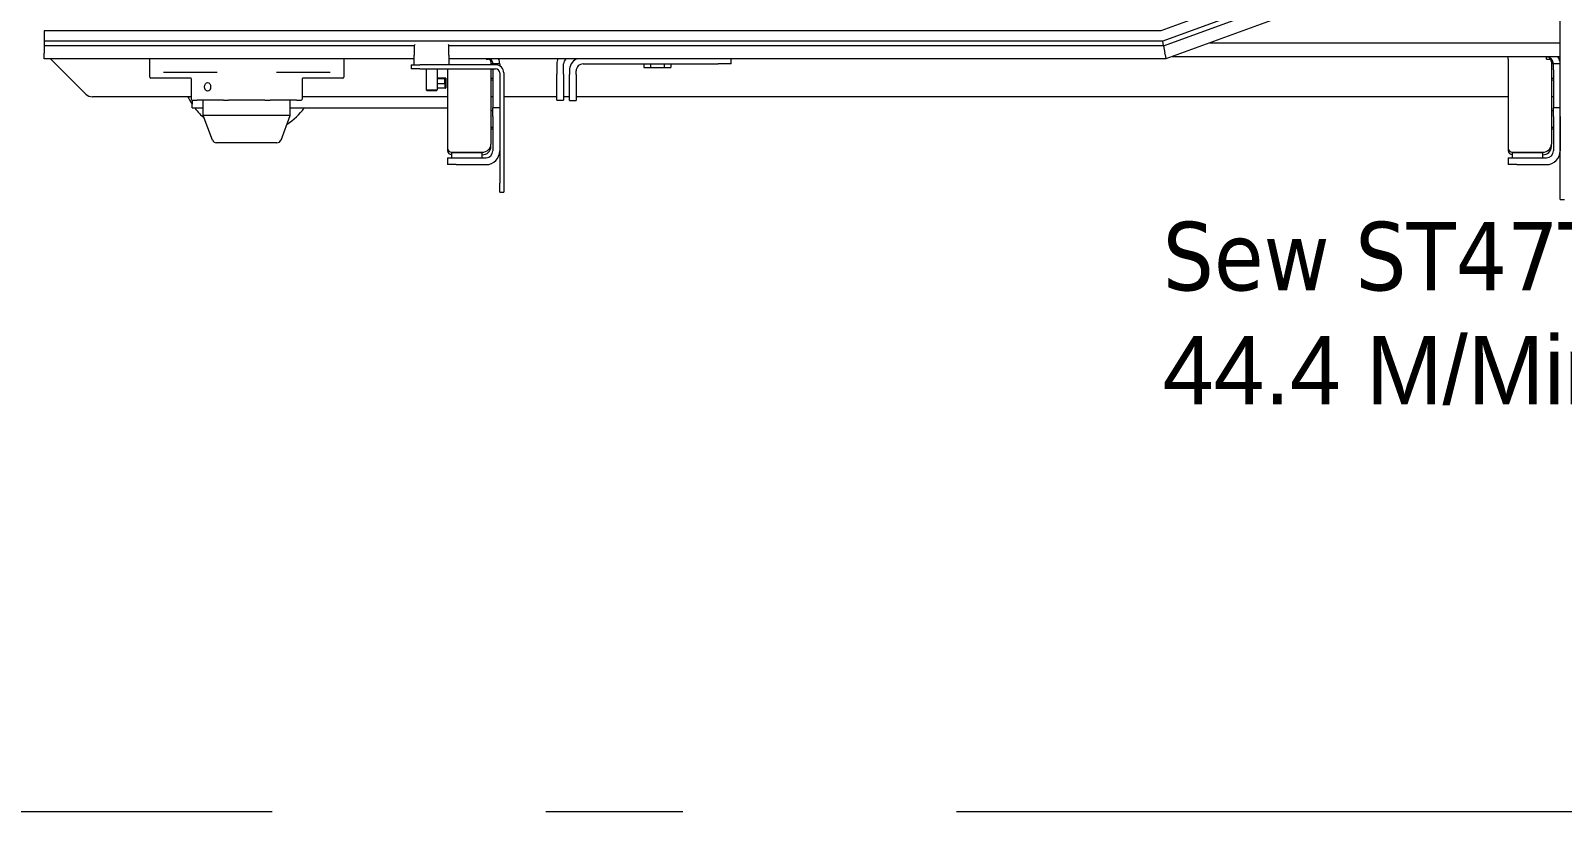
# Model space of a CAD drawing. Header units: millimetres. Extents: x -187347 to 135007, y -6415 to 292048.
# Drawn here: x -37668 to -36549, y 26055 to 26626 of the extents above; entities that cross this region are included whole.
import ezdxf

# ---------------------------------------------------------------- set-up
doc = ezdxf.new("R2010")
doc.units = ezdxf.units.MM
doc.header["$LTSCALE"] = 100
doc.linetypes.add('CENTER', pattern=[50.8, 31.75, -6.35, 6.35, -6.35])
doc.linetypes.add('Z_LINE-CNTR', pattern=[17, 12, -2, 1, -2])
doc.layers.get('0').update_dxf_attribs({"lineweight": 18})
for name, color, linetype, lineweight in [('Layout Kromeka', 1, 'Continuous', 5), ('Layout Kromeka Utilities', 1, 'Continuous', 25), ('S-GRID', 7, 'Continuous', 5)]:
    doc.layers.add(name, color=color, linetype=linetype, lineweight=lineweight)
doc.styles.get("Standard").update_dxf_attribs({"font": 'tahoma.ttf'})

# ---------------------------------------------------------------- blocks, each defined once
blk = doc.blocks.new('A$Ca181df26')
at = {"color": 0}
for p, q in [((1850.3, 2124.8), (1847.3, 2124.8)), ((1850.3, 2124.8), (1850.3, 2118.4)), ((1850.3, 2118.4), (1850.3, 1926.9)), ((2625.3, 2119.4), (2622.3, 2119.4)), ((2622.3, 2113), (2622.3, 2119.4)), ((2625.3, 2119.4), (2625.3, 2113)), ((2622.3, 2032.4), (2622.3, 2113)), ((2625.3, 2032.4), (2625.3, 2113)), ((1882, 2099.4), (1860.3, 2099.4)), ((1882, 2094.4), (1860.3, 2094.4)), ((1863.1, 2094.4), (1863.1, 2090.4)), ((1882, 2099.4), (1888.4, 2099.4)), ((1888.4, 2094.4), (1882, 2094.4)), ((1885.2, 2094.4), (1885.2, 2090.4)), ((1888.4, 2094.4), (1888.4, 2099.4)), ((2657, 2099.4), (2635.3, 2099.4)), ((2657, 2094.4), (2635.3, 2094.4)), ((2638.1, 2094.4), (2638.1, 2090.4)), ((2657, 2099.4), (2663.4, 2099.4)), ((2663.4, 2094.4), (2657, 2094.4)), ((2660.2, 2094.4), (2660.2, 2090.4)), ((2663.4, 2094.4), (2663.4, 2099.4)), ((1850.3, 2064.3), (1850.3, 2089.4)), ((1855.3, 2064.3), (1855.3, 2089.4)), ((1856.8, 2086.2), (1856.8, 2084.4)), ((1856.8, 2023.9), (1856.8, 2084.4)), ((1863.1, 2090.4), (1885.2, 2090.4)), ((1885.2, 2090.4), (1863.1, 2090.4)), ((1888.4, 2087.4), (1888.4, 2089.1)), ((1888.4, 2022.4), (1888.4, 2087.4)), ((2625.3, 2064.3), (2625.3, 2089.4)), ((2630.3, 2064.3), (2630.3, 2089.4)), ((2631.8, 2086.2), (2631.8, 2084.4)), ((2631.8, 2029.4), (2631.8, 2084.4)), ((2638.1, 2090.4), (2660.2, 2090.4)), ((2660.2, 2090.4), (2638.1, 2090.4)), ((2663.4, 2087.4), (2663.4, 2089.1)), ((2663.4, 2029.4), (2663.4, 2087.4)), ((2788.1, 2083.4), (2832.2, 2083.4)), ((1855.3, 2073.6), (1856.8, 2073.1)), ((1856.8, 2072), (1855.3, 2072)), ((2630.3, 2073.6), (2631.8, 2073.1)), ((2631.8, 2072), (2630.3, 2072)), ((2785.1, 2081.4), (2778.4, 2063.6)), ((2835.1, 2081.4), (2841.9, 2063.6)), ((1855.3, 2064.3), (1855.3, 2057.9)), ((1855.3, 2060), (1856.8, 2060)), ((2630.3, 2064.3), (2630.3, 2057.9)), ((2630.3, 2060), (2631.8, 2060)), ((2778.4, 2063.6), (2841.9, 2063.6)), ((2778.4, 2063.6), (2778.4, 2052.3)), ((2841.9, 2063.6), (2841.9, 2052.3)), ((1850.3, 2057.9), (1855.3, 2057.9)), ((1855.3, 2030), (1855.3, 2057.9)), ((1856.8, 2049.7), (1855.3, 2049.7)), ((2569.4, 2049.7), (1888.4, 2049.7)), ((2574.4, 2052.6), (2569.4, 2052.6)), ((2569.4, 2033.5), (2569.4, 2052.6)), ((2574.4, 2052.6), (2574.4, 2033.5)), ((2578.6, 2049.7), (2574.4, 2049.7)), ((2583.6, 2052.3), (2578.6, 2052.3)), ((2578.6, 2033.3), (2578.6, 2052.3)), ((2583.6, 2052.3), (2583.6, 2033.3)), ((2622.3, 2049.7), (2583.6, 2049.7)), ((2625.3, 2057.9), (2630.3, 2057.9)), ((2630.3, 2030), (2630.3, 2057.9)), ((2631.8, 2049.7), (2630.3, 2049.7)), ((2778.4, 2058), (2663.4, 2058)), ((2769.6, 2049.7), (2663.4, 2049.7)), ((2769.6, 2037), (2769.6, 2051.6)), ((2773.9, 2052.3), (2770.4, 2052.3)), ((2773.9, 2052.3), (2793, 2052.3)), ((2796.9, 2052.3), (2793, 2052.3)), ((2796.9, 2052.3), (2823.4, 2052.3)), ((2827.2, 2052.3), (2823.4, 2052.3)), ((2827.2, 2052.3), (2846.4, 2052.3)), ((2850.1, 2058), (2841.9, 2058)), ((2849.9, 2052.3), (2846.4, 2052.3)), ((2850.1, 2058), (2850.1, 2055.1)), ((2850.1, 2052.3), (2850.1, 2055.1)), ((2850.6, 2051.6), (2850.6, 2037)), ((2922.9, 2049.7), (2850.6, 2049.7)), ((1855.3, 2037.8), (1856.8, 2037.3)), ((2630.3, 2037.8), (2631.8, 2037.3)), ((2664.7, 2036.2), (2664.7, 2043.3)), ((2665.1, 2043.6), (2671.1, 2043.6)), ((2665.1, 2043.6), (2665.1, 2040.1)), ((2671.1, 2040.1), (2665.1, 2040.1)), ((2665.4, 2040.1), (2665.4, 2036.8)), ((2671.9, 2045.4), (2671.1, 2044.7)), ((2679, 2044.7), (2671.1, 2044.7)), ((2671.1, 2029.4), (2671.1, 2044.7)), ((2671.9, 2045.4), (2678.3, 2045.4)), ((2678.3, 2045.4), (2679, 2044.7)), ((2679, 2029.4), (2679, 2044.7)), ((2953.5, 2022), (2927.8, 2047.9)), ((1856.8, 2036.2), (1855.3, 2036.2)), ((1855.3, 2030), (1855.3, 2025.8)), ((2500.3, 2025.8), (2500.3, 2028.3)), ((2505.2, 2028.3), (2500.3, 2028.3)), ((2515, 2028.3), (2505.2, 2028.3)), ((2505.2, 2025.8), (2505.2, 2028.3)), ((2519.9, 2028.3), (2515, 2028.3)), ((2515, 2025.8), (2515, 2028.3)), ((2519.9, 2025.8), (2519.9, 2028.3)), ((2569.4, 2033.5), (2569.4, 2030.8)), ((2574.4, 2030.8), (2574.4, 2033.5)), ((2578.6, 2033.3), (2578.6, 2025.8)), ((2583.6, 2025.8), (2583.6, 2033.3)), ((2625.3, 2025.8), (2625.3, 2027.2)), ((2683.7, 2029.4), (2628.3, 2029.4)), ((2628.3, 2026.4), (2683.7, 2026.4)), ((2631.8, 2036.2), (2630.3, 2036.2)), ((2630.3, 2030), (2630.3, 2029.4)), ((2630.3, 2026.4), (2630.3, 2025.8)), ((2631.8, 2023.9), (2631.8, 2026.4)), ((2662.4, 2019.5), (2662.4, 2026.4)), ((2671.1, 2036), (2665.1, 2036)), ((2665.4, 2036.8), (2671.1, 2036.8)), ((2683.7, 2029.4), (2690.1, 2029.4)), ((2690.1, 2026.4), (2683.7, 2026.4)), ((2687.8, 2026.4), (2687.8, 2019.5)), ((2690.1, 2026.4), (2690.1, 2029.4)), ((2739.3, 2022), (2739.3, 2035.4)), ((2740, 2036.2), (2746.6, 2036.2)), ((2746.6, 2036.2), (2764.8, 2036.2)), ((2749.2, 2032), (2788.4, 2032)), ((2764.8, 2036.2), (2765.9, 2036.2)), ((2765.9, 2036.2), (2769.5, 2036.2)), ((2831.8, 2032), (2871.1, 2032)), ((2850.8, 2036.2), (2854.3, 2036.2)), ((2854.3, 2036.2), (2855.4, 2036.2)), ((2855.4, 2036.2), (2873.6, 2036.2)), ((2873.6, 2036.2), (2880.2, 2036.2)), ((2881, 2035.4), (2881, 2022)), ((1826.4, 1908.4), (2138.5, 2022)), ((1850.3, 2025.8), (1855.3, 2025.8)), ((2133.9, 2020.3), (1850.3, 2020.3)), ((1855.3, 2025.8), (1856.8, 2025.8)), ((1860.3, 2022.4), (1858.4, 2022.4)), ((1860.3, 2022.4), (1860.3, 2020.3)), ((1888.4, 2022.4), (1888.4, 2020.3)), ((2138.5, 2022), (2662.4, 2022)), ((2139.1, 2018.8), (2138.5, 2022)), ((2139.1, 2018.8), (2139.2, 2018)), ((2140.2, 2012.5), (2139.2, 2018)), ((2456.2, 2025.8), (2465.7, 2025.8)), ((2456.2, 2025.8), (2456.2, 2022)), ((2564.4, 2025.8), (2465.7, 2025.8)), ((2625.3, 2025.8), (2630.3, 2025.8)), ((2630.3, 2025.8), (2631.8, 2025.8)), ((2635.3, 2022.4), (2633.4, 2022.4)), ((2635.3, 2022.4), (2635.3, 2022)), ((2662.4, 2019.5), (2662.4, 2012.6)), ((2687.8, 2022), (2958.1, 2022)), ((2687.8, 2012.6), (2687.8, 2019.5)), ((2958.1, 2022), (2958.1, 2018)), ((2958.1, 2012.5), (2958.1, 2018)), ((382.4, 1369.1), (2140.8, 2009.1)), ((2140.2, 2012.5), (1829.3, 1899.4)), ((2106.4, 2010.3), (1850.3, 2010.3)), ((2140.2, 2012.5), (2662.4, 2012.5)), ((2140.2, 2012.5), (2140.8, 2009.1)), ((2140.8, 2009.1), (2958.1, 2009.1)), ((2687.8, 2012.5), (2958.1, 2012.5)), ((2958.1, 2009.1), (2958.1, 2012.5)), ((2958.1, 2001.5), (2958.1, 2009.1)), ((383.8, 1361.5), (2142.1, 2001.5)), ((2142.1, 2001.5), (2958.1, 2001.5))]:
    blk.add_line(p, q, dxfattribs=at)
for centre, radius, start, end in [((1860.3, 2089.4), 10, 90, 180), ((1860.3, 2089.4), 5, 90, 180), ((2635.3, 2089.4), 10, 90, 180), ((2635.3, 2089.4), 5, 90, 180), ((2788.1, 2080.3), 3.17, 90, 159.2354), ((2832.2, 2080.3), 3.17, 20.7646, 90), ((2808.1, 2028), 50, 123.2162, 143.1301), ((2808.1, 2028), 50, 36.8699, 48.682), ((2770.4, 2051.6), 0.762, 90, 180), ((2849.9, 2051.6), 0.762, 0, 90), ((2808.1, 2028), 50, 25.7998, 32.8599), ((2564.4, 2030.8), 5, 270, 0), ((2564.4, 2030.8), 10, 298.0424, 0), ((2628.3, 2032.4), 6, 180, 270), ((2628.3, 2032.4), 3, 180, 270), ((2740, 2035.4), 0.762, 90, 180), ((2768.9, 2037), 0.762, 270, 0), ((2851.4, 2037), 0.762, 180, 270), ((2880.2, 2035.4), 0.762, 0, 90), ((1860.3, 2025.8), 10, 180, 213.367), ((1860.3, 2025.8), 5, 180, 270), ((2573.6, 2025.8), 5, 310.0752, 0), ((2573.6, 2025.8), 10, 337.5052, 0), ((2635.3, 2025.8), 10, 180, 202.4948), ((2635.3, 2025.8), 5, 180, 229.9248)]:
    blk.add_arc(centre, radius, start, end, dxfattribs=at)
for centre, major_axis, ratio, start_param, end_param in [((1863.1, 2086.2), (-6.35, 0), 0.939693, 4.712389, 6.283185), ((1863.1, 2084.4), (-6.35, 0), 0.939693, 4.712389, 6.283185), ((1885.2, 2089.1), (3.17, 0), 0.939693, 0, 1.570796), ((1885.2, 2087.4), (3.17, 0), 0.939693, 0, 1.570796), ((2638.1, 2086.2), (-6.35, 0), 0.939693, 4.712389, 6.283185), ((2638.1, 2084.4), (-6.35, 0), 0.939693, 4.712389, 6.283185), ((2660.2, 2089.1), (3.17, 0), 0.939693, 0, 1.570796), ((2660.2, 2087.4), (3.17, 0), 0.939693, 0, 1.570796), ((2922.9, 2045.5), (6, 0), 0.707107, 0.610865, 1.570796), ((2670.1, 2039.8), (7.37, 0), 0.707107, 2.319625, 2.392764), ((2670.1, 2036.2), (-7.37, 0), 0.707107, 5.461218, 5.534356), ((2670.1, 2033), (7.2, 0), 0.707107, 2.293531, 2.418858), ((2670.1, 2039.8), (-7.37, 0), 0.707107, 0.748829, 0.821967), ((1858.4, 2023.9), (-1.59, 0), 0.939693, 0, 1.570796), ((2633.4, 2023.9), (-1.59, 0), 0.939693, 0, 1.570796), ((2663.9, 2012.6), (-1.52, 0), 0.965926, 0, 0.649268), ((2686.2, 2012.6), (1.52, 0), 0.965926, 5.633917, 6.283185)]:
    blk.add_ellipse(centre, major_axis=major_axis, ratio=ratio, start_param=start_param, end_param=end_param, dxfattribs=at)
blk.add_ellipse((2838.8, 2042.6), major_axis=(0, 3.18), ratio=0.707107, dxfattribs=at)
blk = doc.blocks.new('*U1692')
at = {"ltscale": 10}
for p, q in [((634, 136.5), (766, 136.5)), ((0, -400), (0, 100)), ((1000, 100), (0, 100)), ((1000, -400), (1000, 100)), ((0, -400), (1000, -400))]:
    blk.add_line(p, q, dxfattribs=at)
blk.add_lwpolyline([(797.5, 136.5), (797.5, 298.5), (338.5, 298.5), (338.5, 136.5), (634, 136.5), (634, 100), (766, 100), (766, 136.5), (797.5, 136.5)], dxfattribs=at)
at = {"color": 4, "linetype": 'CENTER', "ltscale": 10}
blk.add_lwpolyline([(0, -150), (1000, -150)], dxfattribs=at)
at = {"color": 5, "ltscale": 10}
for p in [(0, -150), (1000, -150)]:
    blk.add_point(p, dxfattribs=at)

msp = doc.modelspace()

# ---------------------------------------------------------------- linework, layer by layer
at = {"layer": 'S-GRID', "color": 152, "linetype": 'Z_LINE-CNTR'}
msp.add_line((-89691.4, 26055), (-18064, 26055), dxfattribs=at)

# ---------------------------------------------------------------- block references
at = {"layer": 'Layout Kromeka', "color": 1, "linetype": 'Continuous', "rotation": 180}
msp.add_blockref('A$Ca181df26', (-34699.9, 28627, 7321.6), dxfattribs=at)
at = {"layer": 'Layout Kromeka', "xscale": -1, "rotation": 180}
msp.add_blockref('*U1692', (-38653, 26830.5, 7321.6), dxfattribs=at)

# ---------------------------------------------------------------- texts
at = {"layer": 'Layout Kromeka Utilities', "color": 4, "linetype": 'Continuous', "ltscale": 25, "insert": (-36840.7, 26485.8, -3.4), "char_height": 50, "attachment_point": 1}
msp.add_mtext_dynamic_manual_height_columns('{\\C9;\\c13289671;Sew ST47TDRN80M4TF/C 0.75 54RPM \\fArial|b0|i0|c162|p34;İ:\\Ftxt|c162;32,48\\P44.4 M/Min 60 Hz}', width=2668.153, gutter_width=1000, heights=[315], dxfattribs=at)

doc.saveas('drawing.dxf')
